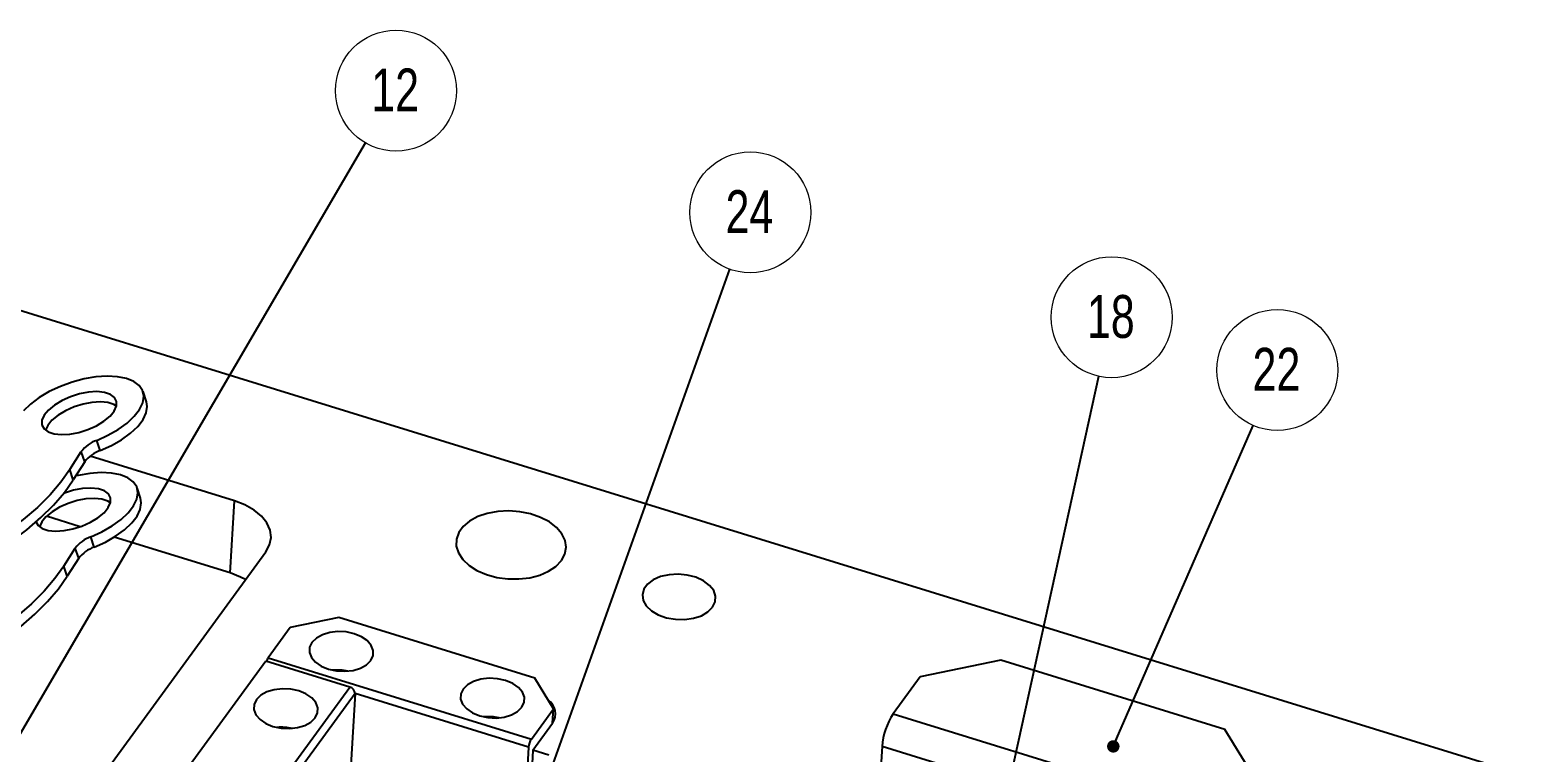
# Model space of a CAD drawing. Header units: millimetres. Extents: x 5 to 1495, y -1208 to 895.
# Drawn here: x 1045.4 to 1168.5, y 223.6 to 282.6 of the extents above; entities that cross this region are included whole.
import ezdxf

# ---------------------------------------------------------------- set-up
doc = ezdxf.new("R2010")
doc.units = ezdxf.units.MM
doc.styles.add('SLDTEXTSTYLE13', font='TXT', dxfattribs={"width": 0.75})
doc.dimstyles.new('SLDDIMSTYLE2', dxfattribs={"dimtxt": 0.18, "dimasz": 1.016, "dimexe": 0, "dimexo": 0.0625, "dimgap": 0, "dimtad": 0, "dimtih": 1, "dimtoh": 1, "dimdec": 0, "dimrnd": 1e-09, "dimzin": 0, "dimdsep": 46, "dimtxsty": 'Standard', "dimblk1": 'DOT', "dimblk2": 'DOT', "dimsah": 1, "dimcen": 0.09, "dimadec": 0, "dimazin": 0, "dimtfac": 1.016, "dimtdec": 0, "dimtofl": 0, "dimtmove": 0, "dimatfit": 3, "dimldrblk": 'DOT', "dimfxl": 1, "dimfrac": 2, "dimtolj": 1, "dimtzin": 0, "dimarcsym": 0})

# ---------------------------------------------------------------- blocks, each defined once
blk = doc.blocks.new('SW_NOTE_40')
at = {"color": 0, "linetype": 'Continuous', "lineweight": 0}
blk.add_circle((2.49, 4.26), 4.94, dxfattribs=at)
at = {"color": 0, "linetype": 'Continuous', "lineweight": 0, "insert": (2.42, 6.07), "char_height": 3.5, "attachment_point": 2, "style": 'SLDTEXTSTYLE13'}
blk.add_mtext('12', dxfattribs=at)
blk = doc.blocks.new('_Dot')
at = {"color": 0, "linetype": 'ByBlock', "lineweight": -2}
blk.add_line((-0.5, 0), (-1, 0), dxfattribs=at)
at = {"color": 0, "linetype": 'ByBlock', "const_width": 0.5}
blk.add_lwpolyline([(-0.25, 0, 1), (0.25, 0, 1)], format="xyb", close=True, dxfattribs=at)
blk = doc.blocks.new('SW_NOTE_42')
at = {"color": 0, "linetype": 'Continuous', "lineweight": 0}
blk.add_circle((1.06, 4.82), 4.94, dxfattribs=at)
at = {"color": 0, "linetype": 'Continuous', "lineweight": 0, "insert": (0.99, 6.63), "char_height": 3.5, "attachment_point": 2, "style": 'SLDTEXTSTYLE13'}
blk.add_mtext('18', dxfattribs=at)
blk = doc.blocks.new('SW_NOTE_43')
at = {"color": 0, "linetype": 'Continuous', "lineweight": 0}
blk.add_circle((1.97, 4.53), 4.94, dxfattribs=at)
at = {"color": 0, "linetype": 'Continuous', "lineweight": 0, "insert": (1.9, 6.34), "char_height": 3.5, "attachment_point": 2, "style": 'SLDTEXTSTYLE13'}
blk.add_mtext('22', dxfattribs=at)
blk = doc.blocks.new('SW_NOTE_45')
at = {"color": 0, "linetype": 'Continuous', "lineweight": 0}
blk.add_circle((1.66, 4.65), 4.94, dxfattribs=at)
at = {"color": 0, "linetype": 'Continuous', "lineweight": 0, "insert": (1.59, 6.46), "char_height": 3.5, "attachment_point": 2, "style": 'SLDTEXTSTYLE13'}
blk.add_mtext('24', dxfattribs=at)

msp = doc.modelspace()

# ---------------------------------------------------------------- linework, layer by layer
at = {"color": 7, "linetype": 'Continuous', "lineweight": 25}
for p, q in [((1175.595, 219.198), (1001.843, 272.882)), ((1054.933, 252.23), (1054.65, 253.066)), ((1046.863, 250.295), (1046.685, 249.901)), ((1051.153, 248.238), (1050.87, 249.074)), ((1048.671, 246.692), (1049.601, 248.158)), ((1049.884, 247.322), (1049.601, 248.158)), ((1062.115, 244.135), (1050.325, 247.778)), ((1048.954, 245.856), (1048.671, 246.692)), ((1049.884, 247.322), (1048.954, 245.856)), ((1054.444, 244.351), (1054.16, 245.187)), ((1061.762, 238.245), (1062.115, 244.135)), ((1049.521, 242.027), (1046.763, 242.879)), ((1046.373, 242.416), (1046.196, 242.022)), ((1048.181, 238.813), (1049.112, 240.279)), ((1049.395, 239.443), (1049.112, 240.279)), ((1050.664, 240.359), (1050.38, 241.195)), ((1061.762, 238.245), (1052.286, 241.173)), ((1026.501, 187.642), (1064.678, 239.969)), ((1049.395, 239.443), (1048.464, 237.977)), ((1048.464, 237.977), (1048.181, 238.813)), ((1070.624, 234.607), (1066.675, 233.802)), ((1086.627, 229.662), (1070.624, 234.607)), ((1066.675, 233.802), (1064.866, 231.323)), ((1064.665, 231.048), (1053.614, 215.901)), ((1071.524, 228.929), (1064.665, 231.048)), ((1064.866, 231.323), (1086.357, 224.683)), ((1124.682, 231.116), (1118.1, 229.775)), ((1142.971, 225.465), (1124.682, 231.116)), ((1088.165, 227.162), (1086.627, 229.662)), ((1118.1, 229.775), (1115.89, 226.745)), ((1060.473, 213.782), (1071.524, 228.929)), ((1071.958, 228.395), (1071.392, 218.971)), ((1086.357, 224.683), (1088.165, 227.162)), ((1088.094, 225.984), (1088.165, 227.162)), ((1115.89, 226.745), (1143.324, 218.269)), ((1086.487, 223.781), (1088.094, 225.984)), ((1145.534, 221.298), (1142.971, 225.465)), ((1114.992, 224.073), (1114.303, 212.611)), ((1142.426, 215.596), (1114.992, 224.073)), ((1086.132, 224.015), (1086.014, 222.043)), ((1086.487, 223.781), (1086.387, 222.119)), ((1087.794, 223.377), (1086.487, 223.781))]:
    msp.add_line(p, q, dxfattribs=at)
at = {"color": 8, "linetype": 'Continuous', "lineweight": 25}
for p, q in [((1071.958, 228.395), (1061.017, 213.399)), ((1086.132, 224.015), (1071.958, 228.395))]:
    msp.add_line(p, q, dxfattribs=at)
at = {"color": 7, "linetype": 'Continuous', "lineweight": 25, "flags": 128}
for points in [[(1050.87, 249.074), (1051.785, 249.489), (1052.619, 249.967), (1053.343, 250.491), (1053.932, 251.043), (1054.366, 251.604), (1054.631, 252.154), (1054.716, 252.675), (1054.618, 253.149), (1054.342, 253.559), (1053.897, 253.89), (1053.298, 254.132), (1052.565, 254.277), (1051.725, 254.318), (1050.806, 254.256), (1049.84, 254.091), (1048.859, 253.83), (1047.899, 253.482), (1046.993, 253.058), (1046.17, 252.573), (1045.461, 252.045), (1044.889, 251.491)], [(1046.58, 251.131), (1046.397, 250.718), (1046.392, 250.338), (1046.563, 250.015), (1046.902, 249.766), (1047.389, 249.606), (1047.994, 249.545), (1048.684, 249.586), (1049.418, 249.726), (1050.153, 249.958), (1050.847, 250.268), (1051.459, 250.638), (1051.953, 251.047), (1052.302, 251.47), (1052.485, 251.883), (1052.49, 252.263), (1052.319, 252.586), (1051.98, 252.835), (1051.493, 252.995), (1050.888, 253.056), (1050.198, 253.015), (1049.464, 252.875), (1048.729, 252.643), (1048.035, 252.333), (1047.423, 251.963), (1046.928, 251.554), (1046.58, 251.131)], [(1052.48, 251.864), (1052.263, 251.999), (1051.776, 252.159), (1051.171, 252.22), (1050.481, 252.179), (1049.747, 252.039), (1049.012, 251.807), (1048.318, 251.497), (1047.706, 251.127), (1047.212, 250.718), (1046.863, 250.295)], [(1051.153, 248.238), (1052.068, 248.653), (1052.902, 249.131), (1053.626, 249.655), (1054.215, 250.207), (1054.65, 250.768), (1054.914, 251.319), (1054.999, 251.839), (1054.933, 252.23)], [(1048.671, 246.692), (1047.94, 245.661), (1047.057, 244.629), (1046.03, 243.606), (1044.868, 242.601), (1043.582, 241.623), (1042.182, 240.681), (1040.682, 239.782), (1039.093, 238.935), (1037.432, 238.148)], [(1050.38, 241.195), (1051.295, 241.61), (1052.129, 242.088), (1052.853, 242.612), (1053.443, 243.164), (1053.877, 243.725), (1054.141, 244.276), (1054.226, 244.797), (1054.129, 245.27), (1053.853, 245.68), (1053.407, 246.011), (1052.808, 246.254), (1052.076, 246.398), (1051.236, 246.44), (1050.316, 246.377), (1049.35, 246.212), (1049.151, 246.167)], [(1037.715, 237.312), (1039.377, 238.099), (1040.965, 238.946), (1042.465, 239.845), (1043.865, 240.788), (1045.151, 241.766), (1046.313, 242.77), (1047.34, 243.793), (1048.223, 244.825), (1048.954, 245.856)], [(1045.921, 242.395), (1046.074, 242.136), (1046.413, 241.887), (1046.899, 241.727), (1047.505, 241.666), (1048.195, 241.707), (1048.928, 241.848), (1049.663, 242.08), (1050.357, 242.39), (1050.969, 242.76), (1051.464, 243.168), (1051.813, 243.591), (1051.995, 244.005), (1052.001, 244.384), (1051.829, 244.708), (1051.49, 244.957), (1051.004, 245.116), (1050.398, 245.177), (1049.708, 245.137), (1048.974, 244.996), (1048.239, 244.764), (1048.147, 244.728)], [(1051.99, 243.986), (1051.773, 244.121), (1051.287, 244.28), (1050.681, 244.341), (1049.991, 244.301), (1049.258, 244.16), (1048.523, 243.928), (1047.829, 243.618), (1047.217, 243.248), (1046.722, 242.84), (1046.373, 242.416)], [(1050.664, 240.359), (1051.578, 240.774), (1052.412, 241.252), (1053.136, 241.776), (1053.726, 242.328), (1054.16, 242.889), (1054.424, 243.44), (1054.509, 243.961), (1054.444, 244.351)], [(1064.678, 239.969), (1064.983, 240.533), (1065.099, 241.13), (1065.024, 241.737), (1064.76, 242.33), (1064.317, 242.886), (1063.712, 243.385), (1062.969, 243.807), (1062.115, 244.135)], [(1088.816, 239.26), (1089.096, 239.785), (1089.195, 240.341), (1089.111, 240.904), (1088.847, 241.452), (1088.412, 241.963), (1087.826, 242.415), (1087.111, 242.789), (1086.298, 243.072), (1085.42, 243.25), (1084.512, 243.317), (1083.612, 243.27), (1082.756, 243.111), (1081.98, 242.847), (1081.315, 242.487), (1080.789, 242.048), (1080.424, 241.546), (1080.233, 241.003), (1080.225, 240.441), (1080.4, 239.882), (1080.752, 239.35), (1081.265, 238.867), (1081.918, 238.451), (1082.686, 238.121), (1083.536, 237.889), (1084.434, 237.766), (1085.343, 237.756), (1086.225, 237.859), (1087.045, 238.072), (1087.769, 238.386), (1088.367, 238.788), (1088.816, 239.26)], [(1048.181, 238.813), (1047.45, 237.782), (1046.567, 236.75), (1045.54, 235.728), (1044.379, 234.723), (1043.092, 233.745), (1041.692, 232.802), (1040.192, 231.904), (1038.604, 231.057), (1036.942, 230.269)], [(1037.226, 229.433), (1038.887, 230.221), (1040.475, 231.068), (1041.976, 231.966), (1043.375, 232.909), (1044.662, 233.887), (1045.824, 234.892), (1046.85, 235.914), (1047.733, 236.946), (1048.464, 237.977)], [(1063.026, 237.703), (1062.615, 237.917), (1061.762, 238.245)], [(1101.161, 235.446), (1101.375, 235.884), (1101.403, 236.347), (1101.243, 236.807), (1100.906, 237.235), (1100.412, 237.603), (1099.793, 237.89), (1099.088, 238.076), (1098.341, 238.15), (1097.598, 238.107), (1096.907, 237.951), (1096.311, 237.69), (1095.847, 237.342), (1095.545, 236.928), (1095.423, 236.474), (1095.49, 236.008), (1095.74, 235.561), (1096.159, 235.159), (1096.72, 234.829), (1097.387, 234.591), (1098.119, 234.46), (1098.87, 234.444), (1099.592, 234.545), (1100.241, 234.755), (1100.775, 235.062), (1101.161, 235.446)], [(1073.246, 231.097), (1073.437, 231.496), (1073.452, 231.919), (1073.289, 232.336), (1072.959, 232.72), (1072.485, 233.043), (1071.9, 233.284), (1071.243, 233.427), (1070.559, 233.461), (1069.894, 233.385), (1069.294, 233.204), (1068.8, 232.929), (1068.445, 232.58), (1068.253, 232.181), (1068.239, 231.758), (1068.402, 231.34), (1068.731, 230.957), (1069.205, 230.634), (1069.79, 230.393), (1070.448, 230.25), (1071.132, 230.215), (1071.797, 230.292), (1072.397, 230.473), (1072.891, 230.748), (1073.246, 231.097)], [(1085.591, 227.282), (1085.782, 227.682), (1085.797, 228.105), (1085.634, 228.522), (1085.305, 228.905), (1084.831, 229.229), (1084.246, 229.47), (1083.588, 229.613), (1082.904, 229.647), (1082.239, 229.571), (1081.639, 229.389), (1081.145, 229.115), (1080.79, 228.766), (1080.599, 228.366), (1080.584, 227.943), (1080.747, 227.526), (1081.077, 227.143), (1081.55, 226.819), (1082.136, 226.578), (1082.793, 226.435), (1083.477, 226.401), (1084.142, 226.477), (1084.742, 226.659), (1085.236, 226.933), (1085.591, 227.282)], [(1067.369, 228.61), (1066.712, 228.752), (1066.027, 228.787), (1065.362, 228.711), (1064.762, 228.529), (1064.268, 228.254), (1063.913, 227.905), (1063.722, 227.506), (1063.708, 227.083), (1063.871, 226.666), (1064.2, 226.282), (1064.674, 225.959), (1065.259, 225.718), (1065.916, 225.575), (1066.601, 225.541), (1067.265, 225.617), (1067.865, 225.798), (1068.36, 226.073), (1068.714, 226.422), (1068.906, 226.821), (1068.92, 227.244), (1068.757, 227.662), (1068.428, 228.045), (1067.954, 228.368), (1067.369, 228.61)]]:
    msp.add_lwpolyline(points, dxfattribs=at)
at = {"color": 7, "linetype": 'Continuous', "lineweight": 25}
for centre, radius, start, end in [((1051.76, 246.504), 2.719, 109.10212, 142.54182), ((1052.043, 245.668), 2.719, 109.10212, 142.54182), ((1051.27, 238.625), 2.719, 109.10212, 142.54182), ((1051.553, 237.789), 2.719, 109.10212, 142.54182), ((1065.843, 230.664), 1.179, 145.99063, 161.90604), ((1070.502, 226.119), 4.203, 77.99937, 95.12789), ((1071.373, 228.363), 0.585, 3.10181, 75.06352), ((1086.949, 226.741), 1.373, 326.51084, 55.42416), ((1120.737, 223.629), 5.763, 147.26605, 175.58338), ((1065.97, 221.444), 4.203, 77.99937, 95.12789), ((1082.847, 222.304), 4.203, 77.99937, 95.12789), ((1087.568, 223.904), 1.441, 147.26605, 175.58338)]:
    msp.add_arc(centre, radius, start, end, dxfattribs=at)

# ---------------------------------------------------------------- block references
at = {"color": 7, "linetype": 'Continuous', "lineweight": 0}
for name, p in [('SW_NOTE_40', (1072.814, 273.375)), ('SW_NOTE_45', (1102.576, 263.045)), ('SW_NOTE_42', (1132.683, 254.314)), ('SW_NOTE_43', (1145.297, 250.291))]:
    msp.add_blockref(name, p, dxfattribs=at)

# ---------------------------------------------------------------- leaders
for points in [[(1037.224, 212.46), (1072.814, 273.375)], [(1084.441, 212.302), (1102.576, 263.045)], [(1118.266, 188.6), (1132.683, 254.314)], [(1133.876, 224.083), (1145.297, 250.291)]]:
    msp.add_leader(points, dimstyle='SLDDIMSTYLE2', dxfattribs=at)

doc.saveas('drawing.dxf')
